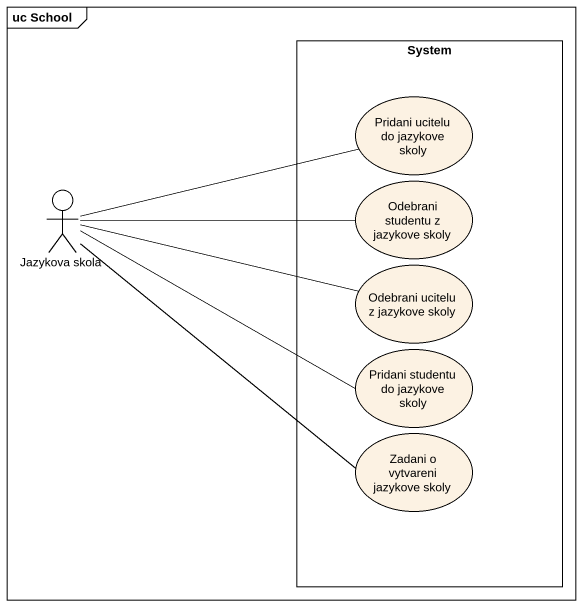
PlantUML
@startuml
mainframe uc School
rectangle System {
  usecase "Pridani ucitelu do jazykove skoly" as Pridani_ucitelu_do_jazykove
  usecase "Odebrani studentu z jazykove skoly" as Odebrani_studentu_z
  usecase "Odebrani ucitelu z jazykove skoly" as Odebrani_ucitelu_z_jazykove
  usecase "Pridani studentu do jazykove skoly" as Pridani_studentu_do
  usecase "Zadani o vytvareni jazykove skoly" as Zadani_o_vytvareni_jazykove
}
actor "Jazykova skola" as Jazykova_skola
Jazykova_skola -right- Pridani_ucitelu_do_jazykove
Jazykova_skola -right- Odebrani_studentu_z
Jazykova_skola -right- Odebrani_ucitelu_z_jazykove
Jazykova_skola -right- Pridani_studentu_do
Jazykova_skola -- Zadani_o_vytvareni_jazykove
@enduml
